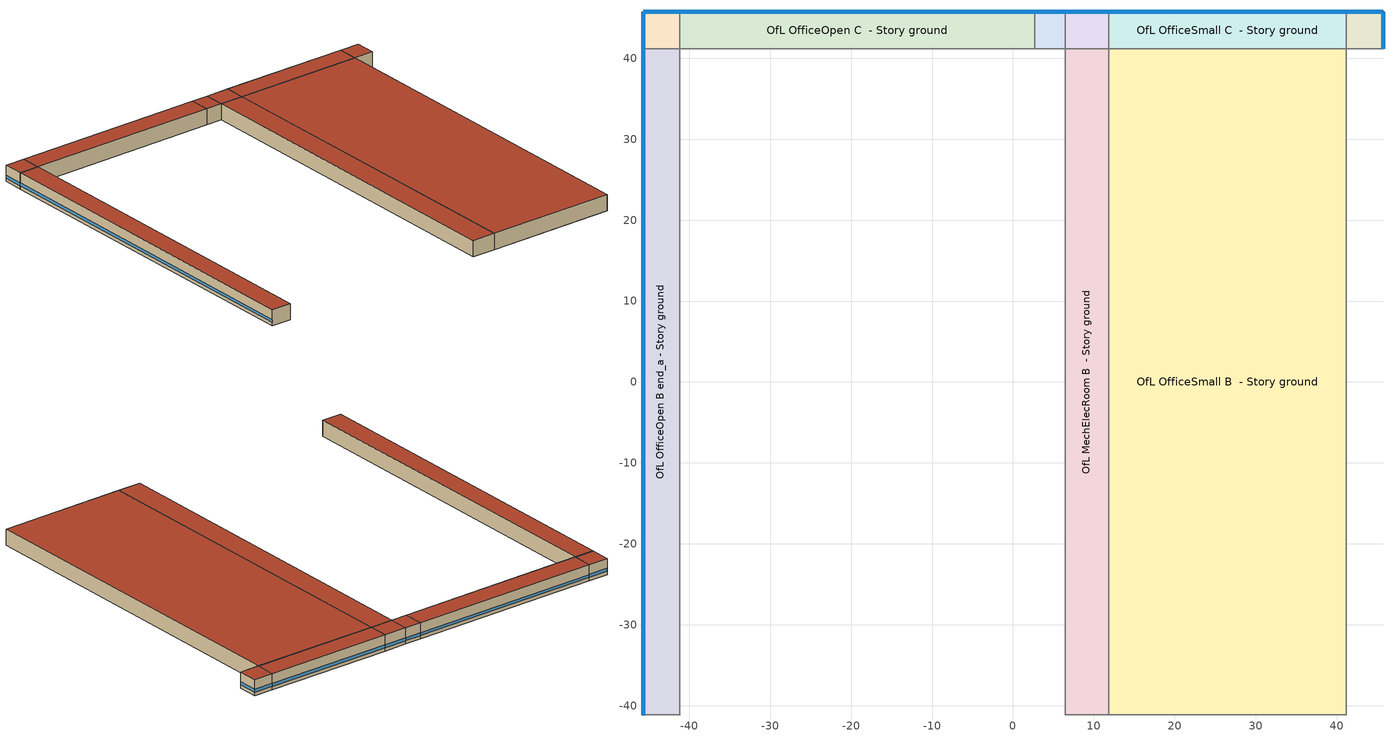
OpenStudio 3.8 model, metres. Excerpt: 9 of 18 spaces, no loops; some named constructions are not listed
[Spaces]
OfL OfficeOpen B end_a - Story ground
 floor ground (Foundation F 1.26W/m*K Perim 82.3m Area 376.26m2): -45.72,-41.15 -45.72,41.15 -41.15,41.15 -41.15,-41.15 z0
 wall outside: -45.72,41.15 -45.72,-41.15 z0:3.66
 wall to OfL OfficeOpen C end_a - Story ground: -41.15,41.15 -45.72,41.15 z0:3.66
 wall to OfL OfficeOpen B  - Story ground: -41.15,-41.15 -41.15,41.15 z0:3.66
 wall to OfL OfficeOpen A end_a - Story ground: -45.72,-41.15 -41.15,-41.15 z0:3.66
 window: -45.72,41.12 -45.72,-41.12 z0.76:1.42
 roof outside: -41.15,-41.15 -41.15,41.15 -45.72,41.15 -45.72,-41.15 z3.66
OfL OfficeOpen C end_a - Story ground
 floor ground (Foundation F 1.26W/m*K Perim 9.14m Area 20.9m2): -45.72,41.15 -45.72,45.72 -41.15,45.72 -41.15,41.15 z0
 wall outside: -41.15,45.72 -45.72,45.72 -45.72,41.15 z0:3.66
 wall to OfL OfficeOpen C  - Story ground: -41.15,41.15 -41.15,45.72 z0:3.66
 window: -45.72,45.69 -45.72,41.17 / -41.17,45.72 -45.69,45.72 z0.76:1.43
 roof outside: -41.15,41.15 -41.15,45.72 -45.72,45.72 -45.72,41.15 z3.66
OfL OfficeOpen C  - Story ground
 floor ground (Foundation F 1.26W/m*K Perim 43.85m Area 200.5m2): -41.15,41.15 -41.15,45.72 2.71,45.72 2.71,41.15 z0
 wall outside: 2.71,45.72 -41.15,45.72 z0:3.66
 wall to OfL LobbyWaiting C  - Story ground: 2.71,41.15 2.71,45.72 z0:3.66
 wall to OfL OfficeOpen B  - Story ground: -41.15,41.15 2.71,41.15 z0:3.66
 window: 2.68,45.72 -41.12,45.72 z0.76:1.42
 roof outside: 2.71,41.15 2.71,45.72 -41.15,45.72 -41.15,41.15 z3.66
OfL LobbyWaiting C  - Story ground
 floor ground (Foundation F 1.26W/m*K Perim 3.77m Area 17.22m2): 2.71,41.15 2.71,45.72 6.47,45.72 6.47,41.15 z0
 wall outside: 6.47,45.72 2.71,45.72 z0:3.66
 wall to OfL MechElecRoom C  - Story ground: 6.47,41.15 6.47,45.72 z0:3.66
 wall to OfL LobbyWaiting B  - Story ground: 2.71,41.15 6.47,41.15 z0:3.66
 window: 6.45,45.72 2.73,45.72 z0.76:1.43
 roof outside: 6.47,41.15 6.47,45.72 2.71,45.72 2.71,41.15 z3.66
OfL MechElecRoom B  - Story ground
 floor ground (Foundation F 1.26W/m*K Perim 0.0m Area 442.48m2): 6.47,-41.15 6.47,41.15 11.85,41.15 11.85,-41.15 z0
 wall to OfL LobbyWaiting B  - Story ground: 6.47,41.15 6.47,-41.15 z0:3.66
 wall to OfL MechElecRoom C  - Story ground: 11.85,41.15 6.47,41.15 z0:3.66
 wall to OfL OfficeSmall B  - Story ground: 11.85,-41.15 11.85,41.15 z0:3.66
 wall to OfL MechElecRoom A  - Story ground: 6.47,-41.15 11.85,-41.15 z0:3.66
 roof outside: 11.85,-41.15 11.85,41.15 6.47,41.15 6.47,-41.15 z3.66
OfL MechElecRoom C  - Story ground
 floor ground (Foundation F 1.26W/m*K Perim 5.38m Area 24.58m2): 6.47,41.15 6.47,45.72 11.85,45.72 11.85,41.15 z0
 wall outside: 11.85,45.72 6.47,45.72 z0:3.66
 wall to OfL OfficeSmall C  - Story ground: 11.85,41.15 11.85,45.72 z0:3.66
 window: 11.83,45.72 6.5,45.72 z0.76:1.43
 roof outside: 11.85,41.15 11.85,45.72 6.47,45.72 6.47,41.15 z3.66
OfL OfficeSmall B  - Story ground
 floor ground (Foundation F 1.26W/m*K Perim 0.0m Area 2411.06m2): 11.85,-41.15 11.85,41.15 41.15,41.15 41.15,-41.15 z0
 wall to OfL OfficeSmall C  - Story ground: 41.15,41.15 11.85,41.15 z0:3.66
 wall to OfL OfficeSmall B end_b - Story ground: 41.15,-41.15 41.15,41.15 z0:3.66
 wall to OfL OfficeSmall A  - Story ground: 11.85,-41.15 41.15,-41.15 z0:3.66
 roof outside: 41.15,-41.15 41.15,41.15 11.85,41.15 11.85,-41.15 z3.66
OfL OfficeSmall C  - Story ground
 floor ground (Foundation F 1.26W/m*K Perim 29.3m Area 133.95m2): 11.85,41.15 11.85,45.72 41.15,45.72 41.15,41.15 z0
 wall outside: 41.15,45.72 11.85,45.72 z0:3.66
 wall to OfL OfficeSmall C end_b - Story ground: 41.15,41.15 41.15,45.72 z0:3.66
 window: 41.12,45.72 11.88,45.72 z0.76:1.42
 roof outside: 41.15,41.15 41.15,45.72 11.85,45.72 11.85,41.15 z3.66
OfL OfficeSmall C end_b - Story ground
 floor ground (Foundation F 1.26W/m*K Perim 9.14m Area 20.9m2): 41.15,41.15 41.15,45.72 45.72,45.72 45.72,41.15 z0
 wall outside: 45.72,41.15 45.72,45.72 41.15,45.72 z0:3.66
 wall to OfL OfficeSmall B end_b - Story ground: 41.15,41.15 45.72,41.15 z0:3.66
 window: 45.69,45.72 41.17,45.72 / 45.72,41.17 45.72,45.69 z0.76:1.43
 roof outside: 45.72,41.15 45.72,45.72 41.15,45.72 41.15,41.15 z3.66
[Schedule:Day]
Clothing Schedule Summer Clothes: 24, 0, 0.5
D_OfL_All_Occup_Yr Sat Day: No, 8, 15, 0, 8, 30, 0.0225, 8, 45, 0.045, 9, 0, 0.0675, 9, 15, 0.09, 9, 30, 0.1425, 9, 45, 0.195, 10, 0, 0.2475, 10, 15, 0.3, 14, 0, 0.3, 14, 15, 0.285, 14, 30, 0.27, 14, 45, 0.255, 15, 0, 0.24, 15, 15, 0.21, 15, 30, 0.18, 15, 45, 0.15, 16, 0, 0.12, 16, 15, 0.15, 16, 30, 0.18, 16, 45, 0.21, 17, 0, 0.24, 17, 15, 0.255, 17, 30, 0.27, 17, 45, 0.285, 18, 0, 0.3, 20, 45, 0.3, 21, 0, 0.275, 21, 15, 0.25, 21, 30, 0.225, 21, 45, 0.2, 22, 0, 0.175, 22, 15, 0.15, 22, 30, 0.125, 22, 45, 0.1, 23, 0, 0.075, 23, 15, 0.05, 23, 30, 0.025, 23, 45, 0, 24, 0, 0
D_OfL_All_Occup_Yr Sun Day: No, 8, 45, 0, 24, 0, 0
D_OfL_All_C_Inf_Yr Default|Wkdy Day; D_OfL_All_C_Inf_Yr Sat Day: No, 7, 0, 1, 18, 0, 0.5, 24, 0, 1
D_OfL_All_C_Inf_Yr Sun Day: No, 24, 0, 1
D17_OfL_OffOpn_LF_Yr Wknd Day 1; D17_OfL_OffSm_LF_Yr Wknd Day 1: No, 0, 15, 0.21, 0, 30, 0.205, 0, 45, 0.2, 2, 15, 0.2, 3, 45, 0.2, 4, 0, 0.1625, 4, 15, 0.125, 4, 30, 0.0875, 4, 45, 0.05, 8, 15, 0.2, 8, 30, 0.205, 8, 45, 0.21, 9, 0, 0.215, 9, 15, 0.22, 9, 30, 0.2275, 9, 45, 0.235, 10, 0, 0.2425, 10, 15, 0.25, 10, 30, 0.2625, 10, 45, 0.275, 11, 0, 0.2875, 11, 15, 0.3, 11, 30, 0.301818, 11, 45, 0.303636, 12, 0, 0.305455, 12, 15, 0.307273, 12, 30, 0.309091, 12, 45, 0.310909, 13, 0, 0.312727, 13, 15, 0.314545, 13, 30, 0.316364, 13, 45, 0.318182, 14, 0, 0.32, 20, 45, 0.32, 21, 0, 0.3125, 21, 15, 0.305, 21, 30, 0.2975, 21, 45, 0.29, 22, 0, 0.28, 22, 15, 0.27, 22, 30, 0.26, 22, 45, 0.25, 23, 0, 0.2425, 23, 15, 0.235, 23, 30, 0.2275, 23, 45, 0.22, 24, 0, 0.215
D17_OfL_OffOpn_LF_Yr Wknd Day 2; D17_OfL_OffSm_LF_Yr Wknd Day 2: No, 0, 15, 0.32, 0, 30, 0.3125, 0, 45, 0.305, 1, 0, 0.2975, 1, 15, 0.29, 1, 30, 0.28, 1, 45, 0.27, 2, 0, 0.26, 2, 15, 0.25, 2, 30, 0.2425, 2, 45, 0.235, 3, 0, 0.2275, 3, 15, 0.22, 3, 30, 0.215, 3, 45, 0.21, 4, 0, 0.205, 4, 15, 0.2, 7, 15, 0.2, 7, 30, 0.1625, 7, 45, 0.125, 8, 0, 0.0875, 8, 15, 0.05, 8, 30, 0.0875, 8, 45, 0.125, 9, 0, 0.1625, 9, 15, 0.2, 15, 15, 0.2, 15, 30, 0.205, 15, 45, 0.21, 16, 0, 0.215, 16, 15, 0.22, 16, 30, 0.2275, 16, 45, 0.235, 17, 0, 0.2425, 17, 15, 0.25, 17, 30, 0.2625, 17, 45, 0.275, 18, 0, 0.2875, 18, 15, 0.3, 18, 30, 0.305, 18, 45, 0.31, 19, 0, 0.315, 19, 15, 0.32, 24, 0, 0.32
D_OfL_All_Misc_Yr Wknd|Hol Day 1: No, 1, 45, 0.4, 24, 0, 0.4
D_OfL_All_Misc_Yr Wknd|Hol Day 2: No, 8, 45, 0.4, 24, 0, 0.4
DEER Activity 132W/person Default 1: No, 1, 45, 132, 24, 0, 132
DEER Activity 132W/person Default 2: No, 8, 45, 132, 24, 0, 132
D17_OfL_Mech_LF_Yr Wknd Day 1; D17_OfL_LobWt_LF_Yr Wknd Day 1: No, 0, 15, 0.05, 8, 15, 0.05, 8, 30, 0.091175, 8, 45, 0.13235, 9, 0, 0.173525, 9, 15, 0.2147, 9, 30, 0.223525, 9, 45, 0.23235, 10, 0, 0.241175, 10, 15, 0.25, 20, 15, 0.25, 20, 30, 0.2375, 20, 45, 0.225, 21, 0, 0.2125, 21, 15, 0.2, 21, 30, 0.1875, 21, 45, 0.175, 22, 0, 0.1625, 22, 15, 0.15, 22, 30, 0.1375, 22, 45, 0.125, 23, 0, 0.1125, 23, 15, 0.1, 23, 30, 0.0875, 23, 45, 0.075, 24, 0, 0.0625
D17_OfL_Mech_LF_Yr Wknd Day 2; D17_OfL_LobWt_LF_Yr Wknd Day 2: No, 0, 15, 0.225, 0, 30, 0.2125, 0, 45, 0.2, 1, 0, 0.1875, 1, 15, 0.175, 1, 30, 0.1625, 1, 45, 0.15, 2, 0, 0.1375, 2, 15, 0.125, 2, 30, 0.1125, 2, 45, 0.1, 3, 0, 0.0875, 3, 15, 0.075, 3, 30, 0.0625, 3, 45, 0.05, 15, 15, 0.05, 23, 45, 0.25, 24, 0, 0.2375
DEER Activity 147W/person Default 1: No, 1, 45, 147, 24, 0, 147
DEER Activity 147W/person Default 2: No, 8, 45, 147, 24, 0, 147
